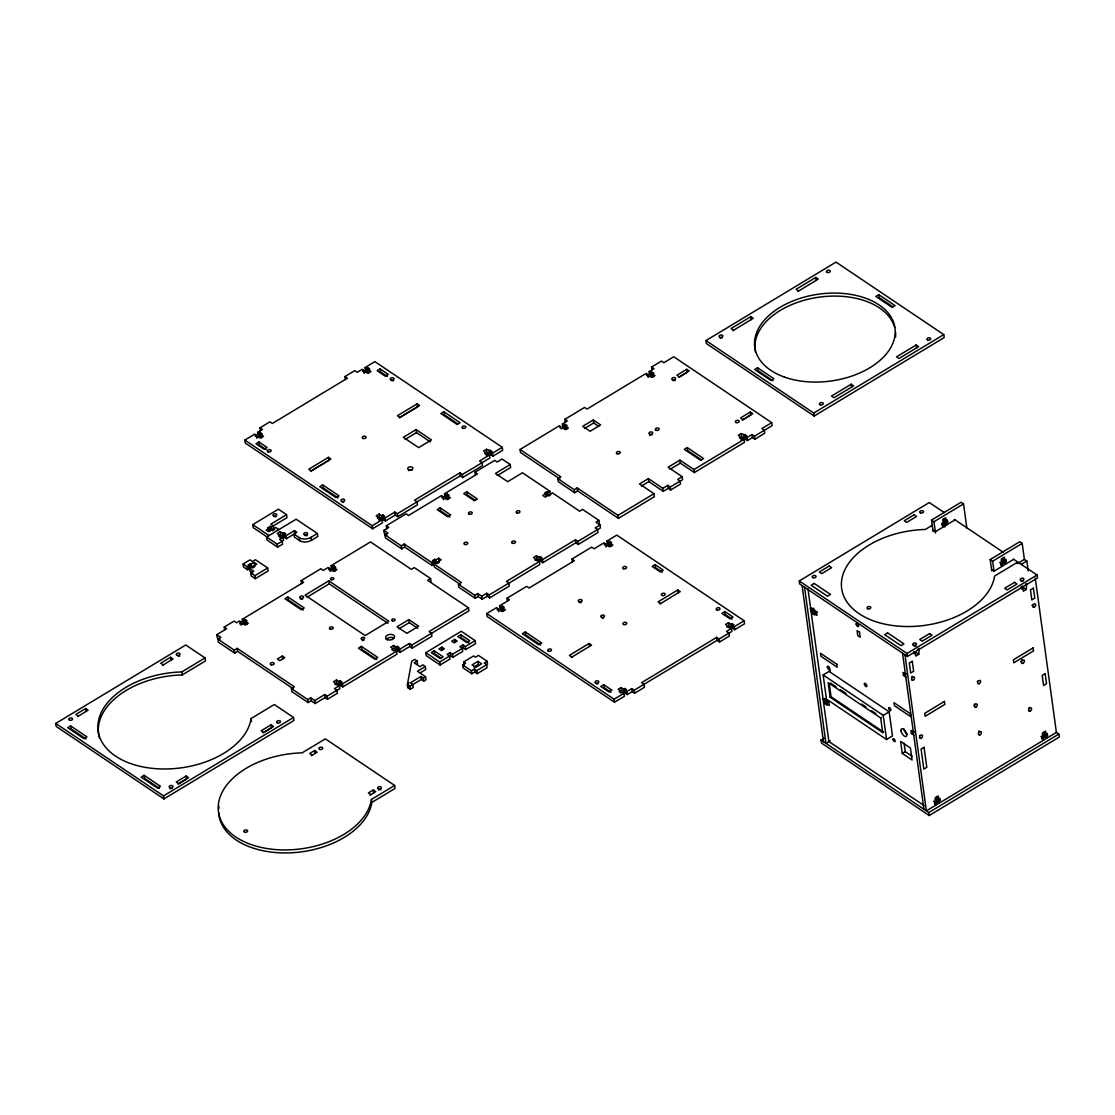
<?xml version="1.0" encoding="UTF-8"?>
<svg xmlns="http://www.w3.org/2000/svg" width="1115" height="1115" viewBox="0 0 1115 1115"><rect width="100%" height="100%" fill="white"/><g stroke="black" fill="none" stroke-linecap="round" stroke-linejoin="round"><path stroke-width="1.5" d="M420.299 672.791L425.721 669.516L425.317 666.519L417.428 671.272L425.596 676.763L426 679.76L423.742 681.14L423.324 678.129L420.885 676.484L410.334 682.84L412.787 684.485L413.205 687.495L410.25 689.279L407.797 687.634L407.379 684.624L411.742 661.167L414.696 659.383L417.149 661.028L417.554 664.024M407.797 687.634L408.731 682.603M260.45 430.794L260.046 427.798L269.886 421.846L272.339 423.491L347.406 378.208L344.953 376.563L354.807 370.612L357.26 372.271L362.18 369.288L363.811 370.389L364.229 373.386M379.058 520.496L378.64 517.499L377.372 518.266L382.069 519.799L382.487 522.81L372.633 528.747L245.272 443.073L244.854 440.077L254.708 434.139L256.339 435.226L256.757 438.237M257.565 432.411L259.196 433.512L260.478 432.732L260.896 435.742L259.614 436.509L257.983 435.407L257.565 432.411L262.485 429.442L260.046 427.798M365.037 367.574L366.668 368.661L367.95 367.894L368.368 370.891L367.086 371.671L365.441 370.57L365.037 367.574L374.891 361.622L502.252 447.296L502.67 450.293L492.816 456.23L491.185 455.143L490.767 452.132L492.05 451.366L486.53 449.275L483.575 451.059L486.015 452.718L486.433 455.714M256.339 435.226L255.056 436.007L260.589 438.084L263.544 436.3L261.091 434.655L262.276 433.944L260.478 432.732M363.811 370.389L362.528 371.17L368.061 373.246L371.016 371.462L368.563 369.818L369.748 369.107L367.95 367.894M258.931 442L255.976 443.784L264.144 449.275L267.098 447.491L258.931 442L259.349 445.01L266.151 449.582M380.104 368.898L377.135 370.682L385.302 376.173L388.257 374.389L380.104 368.898L380.508 371.894L387.309 376.48M328.465 457.345L308.757 469.234L311.21 470.878L330.918 458.99L328.465 457.345L328.869 460.356L310.583 471.38M417.121 403.853L397.414 415.742L399.867 417.386L419.575 405.512L417.121 403.853L417.526 406.864L399.24 417.902M266.806 536.789L253.203 527.646L252.784 524.635L278.402 509.179L286.569 514.67L286.973 517.681L272.645 526.322M322.695 484.886L319.74 486.67L336.075 497.652L339.03 495.868L322.695 484.886L323.113 487.896L338.082 497.959M443.784 411.728L440.829 413.512L457.15 424.494L460.105 422.71L443.784 411.728L444.188 414.738L457.805 423.881M416.118 429.568L403.309 437.303L418.655 447.617L431.463 439.895L416.118 429.568L416.522 432.578L430.474 441.958M405.135 439.435L416.522 432.578M286.569 514.67L270.806 524.189L273.259 525.834L273.663 528.831L274.792 529.388L272.631 530.684L270.638 529.304L270.22 526.308L268.06 527.618L268.464 530.615M269.523 531.325L269.119 528.329L266.164 530.113L268.617 531.757L275.712 527.479L278.973 529.681M270.22 526.308L271.279 527.019L273.259 525.834M266.596 537.026L277.217 544.176L283.545 540.468L283.14 537.472L279.684 539.548L282.137 541.193L282.541 544.204L277.621 547.172L267.015 540.036L266.596 537.026L296.144 519.2L317.371 533.472L317.789 536.482L311.392 540.343A8.363 5.185 -7.8 0 1 299.67 540.636L294.374 537.068L293.956 534.071L299.266 537.639A8.363 5.185 -7.8 0 0 310.974 537.346L317.371 533.472M282.666 533.374L283.935 532.608L284.353 535.604L283.071 536.385L282.666 533.374L280.213 531.73L277.259 533.514L279.712 535.158L280.116 538.169M279.712 535.158L278.429 535.939L283.14 537.472M284.45 534.587L286.095 535.688L294.458 530.642L296.911 532.287L286.499 538.684L284.869 537.597L284.45 534.587L285.733 533.82L283.935 532.608M284.869 537.597L286.151 536.817M249.593 568.58L249.189 565.57L248.129 564.859L254.304 562.49L256.757 564.134L247.628 569.765L243.544 567.019L243.126 564.023L250.025 559.855L252.478 561.5L255.433 559.73L267.684 567.967L268.088 570.964L255.279 578.685L251.196 575.939L250.791 572.943L253.746 571.159L248.534 567.87M243.126 564.023L247.209 566.768L249.189 565.57M250.791 572.943L254.875 575.688L267.684 567.967M381.595 515.715L382.877 514.935L383.295 517.945L382.013 518.712L381.595 515.715L379.156 514.071L376.201 515.841L378.64 517.499M486.015 452.718L484.732 453.484L489.443 455.018L489.861 458.014L462.349 474.502L459.896 472.844L414.585 500.189L417.038 501.834L417.442 504.83L397.748 516.719L395.295 515.074L394.877 512.078L385.023 518.015L383.393 516.914L384.675 516.147L382.877 514.935M486.53 449.275L486.934 452.286L489.387 453.93L490.67 453.164L490.252 450.153M244.854 440.077L372.229 525.75L382.069 519.799M489.443 455.018L479.603 460.969L482.042 462.614L482.461 465.61L462.753 477.499L460.314 475.854L459.896 472.844M490.767 452.132L492.398 453.234L502.252 447.296M383.393 516.914L383.811 519.925L385.093 519.144M491.185 455.143L492.468 454.363M383.811 519.925L385.442 521.026L395.295 515.074M394.877 512.078L397.33 513.722L460.314 475.854M205.021 657.92L181.801 671.941A77.2 47.847 -7.8 0 0 98.218 722.367A77.2 47.847 -7.8 0 0 167.501 768.96A77.2 47.847 -7.8 0 0 251.084 718.534L274.304 704.527L293.552 717.475L293.956 720.471L163.933 798.925L56.154 726.436L55.75 723.44L185.773 644.986L205.021 657.92L205.439 660.93L182.219 674.937A77.2 47.847 -7.8 0 0 99.388 737.865M386.752 528.733L386.334 525.736L406.041 513.848L408.494 515.492L441.484 495.59L443.115 496.677L443.533 499.687M475.408 475.241L474.99 472.244L494.698 460.356L497.151 462L502.071 459.032L510.238 464.523L510.642 467.519L497.346 475.548M77.646 716.597L88.127 710.144L85.688 708.499L75.834 714.436L78.287 716.095M162.567 665.362L173.048 658.909L170.595 657.265L160.741 663.216L163.194 664.861M565.305 422.306L564.887 419.31L584.595 407.421L587.048 409.066L646.143 373.4L647.787 374.501L648.191 377.497M651.996 369.999L651.578 367.002L661.432 361.065L663.885 362.71L673.725 356.758L771.705 422.655L772.11 425.665L754.451 436.188L751.998 434.543L747.078 437.512L745.447 436.425L746.729 435.644L741.196 433.568L738.241 435.352L740.695 436.996L741.099 439.993M386.989 535.186L384.271 533.36L383.867 530.35L388.787 527.381L386.334 525.736M444.439 493.806L446.07 494.907L447.352 494.126L447.77 497.123L446.488 497.903L444.857 496.802L444.439 493.806L477.443 473.889L474.99 472.244M224.631 630.045L224.226 627.048L234.08 621.097L236.519 622.755L239.474 620.971L241.119 622.072L241.523 625.069L239.892 623.968M301.566 583.633L301.162 580.636L320.855 568.748L323.308 570.392L328.242 567.423L329.873 568.511L330.277 571.521M559.883 478.99L520.468 452.481L520.064 449.484L559.465 425.707L561.096 426.808L559.814 427.575L561.612 428.787L562.894 428.007L565.347 429.665L568.302 427.881L565.849 426.223L567.131 425.456L562.42 423.923L567.34 420.954L564.887 419.31M649.097 371.616L653.808 373.149L652.54 373.929L652.944 376.926L654.226 376.159L649.515 374.626L649.097 371.616L654.031 368.647L651.578 367.002M443.115 496.677L441.847 497.457L447.366 499.534L450.321 497.75L447.868 496.105L449.15 495.339L447.352 494.126M647.787 374.501L646.505 375.281L652.024 377.358L654.979 375.574L652.54 373.929M219.962 639.466L217.23 637.641L216.826 634.644L226.679 628.693L224.226 627.048M242.331 619.243L243.976 620.344L245.258 619.564L245.662 622.574L244.38 623.341L242.749 622.24L242.331 619.243L303.615 582.281L301.162 580.636M331.099 565.695L332.73 566.796L334.012 566.016L334.416 569.026L333.134 569.793L331.503 568.692L331.099 565.695L370.501 541.918L411.324 569.375L414.278 567.591L430.599 578.574L431.017 581.584M705.976 340.563L835.999 262.109L943.778 334.598L944.182 337.594L814.159 416.048L706.38 343.559L705.976 340.563L813.741 413.052L814.159 416.048M435.756 559.981L438.711 558.197L439.129 561.207L436.174 562.977L435.756 559.981L434.697 559.27L432.536 560.58L433.596 561.291L434 564.288L432.035 565.486L404.689 547.089L401.735 548.873L385.4 537.89L384.996 534.879L387.95 533.095L383.867 530.35M241.119 622.072L239.837 622.839L245.258 624.985L248.213 623.201L245.76 621.557L247.042 620.776L245.258 619.564M329.873 568.511L328.591 569.291L334.012 571.438L336.967 569.654L334.528 567.995L335.796 567.228L334.012 566.016M70.635 725.907L67.681 727.691L84.015 738.674L86.97 736.89L70.635 725.907L71.053 728.903L86.022 738.98M562.42 423.923L562.824 426.92L564.455 428.021L565.737 427.254L565.333 424.244M732.89 330.695L753.224 318.305L750.771 316.646L731.078 328.535L733.531 330.179M797.908 291.461L818.243 279.071L815.79 277.426L796.096 289.315L798.535 290.959M293.37 688.847L237.648 651.369L234.694 653.153L218.359 642.17L217.955 639.16L220.909 637.39L216.826 634.644M287.893 596.971L284.938 598.755L301.259 609.738L304.214 607.954L287.893 596.971L288.297 599.968L303.266 610.044M567.535 428.453L566.253 429.233L565.849 426.223M510.238 464.523L495.464 473.443L507.701 481.68L522.475 472.76L549.834 491.157L550.239 494.154L548.273 495.353L547.869 492.342L546.796 491.631L544.636 492.942L545.695 493.652L546.113 496.663M247.46 623.787L246.178 624.553L245.76 621.557M440.132 507.869L437.178 509.653L447.784 516.789L450.739 515.005L440.132 507.869L440.536 510.865L449.819 517.109M466.725 491.813L463.77 493.597L474.377 500.746L477.332 498.963L466.725 491.813L467.129 494.823L475.101 500.175M593.278 419.965L582.741 426.32L590.086 431.268L600.623 424.899L593.278 419.965L593.696 422.961L598.588 426.264M328.8 580.831L305.064 595.159L365.149 635.578L388.884 621.25L328.8 580.831L329.204 583.828L387.867 623.285M584.469 428.522L593.696 422.961M306.96 597.264L329.204 583.828M686.756 369.288L676.903 375.239L679.356 376.884L689.209 370.947L686.756 369.288L687.175 372.298L678.728 377.386M384.996 534.879L401.316 545.862L404.271 544.078L431.63 562.476L432.035 565.486M217.955 639.16L234.275 650.157L237.23 648.373L294.388 686.812L291.433 688.596L291.837 691.593L308.172 702.575L311.127 700.791L315.211 703.537L325.064 697.6L327.503 699.244L337.357 693.293L336.953 690.297L334.5 688.652L339.42 685.683L339.838 688.68L336.145 690.91M662.854 488.328L667.774 485.36L670.226 487.004L682.575 479.687L682.157 476.69L677.627 479.422L680.08 481.067L680.485 484.063L670.645 490.015L668.192 488.37L663.272 491.339L662.854 488.328L648.4 478.614L639.536 483.966L653.989 493.68L654.394 496.691L618.449 518.377L577.626 490.921L574.671 492.705L558.336 481.722L557.932 478.725L560.887 476.941L520.064 449.484M431.63 562.476L433.596 561.291M545.695 493.652L542.74 495.436L545.193 497.081L548.148 495.297M547.869 492.342L549.834 491.157M438.711 558.197L441.164 559.841L438.209 561.625L439.268 562.35L437.108 563.646L435.115 562.267L432.941 563.577L434 564.288M757.601 367.741L754.646 369.525L770.981 380.508L773.935 378.724L757.601 367.741L758.019 370.751L772.988 380.814M878.759 294.639L875.805 296.423L892.139 307.406L895.094 305.622L878.759 294.639L879.178 297.649L892.78 306.792M460.397 584.553L434.488 567.131L434.07 564.12L436.049 562.936M282.318 656.066L277.398 659.035L279.837 660.679L284.771 657.711L282.318 656.066L282.736 659.063M557.932 478.725L574.253 489.708L577.208 487.924L618.031 515.381L618.449 518.377M430.599 578.574L427.644 580.357L468.467 607.814L468.885 610.825L430.934 633.71M508.315 583.535L539.869 564.483L539.465 561.486L506.461 581.389L508.914 583.047L509.318 586.044L489.624 597.933L487.171 596.288L482.251 599.257L478.168 596.511L475.213 598.295L458.878 587.312L458.474 584.302L461.429 582.518L434.07 564.12M687.258 447.561L684.303 449.345L700.638 460.328L703.593 458.544L687.258 447.561L687.676 450.558L701.279 459.714M144.128 775.329L141.173 777.113L157.494 788.096L160.449 786.312L144.128 775.329L144.532 778.326L159.501 788.403M361.371 646.393L358.417 648.177L374.752 659.16L377.706 657.376L361.371 646.393L361.79 649.39L376.759 659.467M750.325 412.048L740.471 417.986L742.924 419.644L752.764 413.693L750.325 412.048L750.73 415.045L742.283 420.146M408.871 619.606L397.052 626.741L406.85 633.334L418.669 626.198L408.871 619.606L409.289 622.602L417.679 628.261M398.947 628.846L409.289 622.602M740.695 436.996L739.412 437.763L744.123 439.296L744.541 442.307L694.394 472.551L693.99 469.554L679.941 460.105L668.122 467.241L682.157 476.69M641.432 486.07L648.818 481.61L663.272 491.339M670.004 469.345L680.345 463.115L694.394 472.551M538.991 557.389L540.273 556.622L540.677 559.619L539.395 560.399L538.991 557.389L536.538 555.744L533.583 557.528L536.036 559.173L534.754 559.953L539.465 561.486M458.474 584.302L474.795 595.285L477.75 593.501L481.833 596.246L482.251 599.257M599.326 523.409L598.922 520.398L595.968 522.182L600.051 524.928L600.455 527.939L596.762 530.155M338.946 681.586L340.228 680.819L340.646 683.816L339.364 684.596L338.946 681.586L336.507 679.941L333.552 681.725L335.991 683.37L334.709 684.15L339.42 685.683M396.09 647.118L397.372 646.338L397.776 649.348L396.494 650.115L396.09 647.118L393.637 645.474L390.682 647.257L393.135 648.902L391.853 649.669L393.651 650.881L394.933 650.101L396.564 651.202L396.968 654.212L342.793 686.896L341.162 685.795L340.744 682.798L342.026 682.018L340.228 680.819M600.051 524.928L595.117 527.897L597.57 529.555L597.975 532.552L578.281 544.441L575.828 542.796L542.824 562.699L541.193 561.598L540.789 558.601L542.071 557.835L540.273 556.622M291.433 688.596L307.768 699.579L310.723 697.795L314.792 700.541L315.211 703.537M481.833 596.246L486.767 593.278L489.206 594.922L489.624 597.933M540.789 558.601L542.42 559.702L575.424 539.785L577.863 541.444L578.281 544.441M741.196 433.568L741.614 436.564L744.067 438.209L745.336 437.442L744.932 434.446M618.031 515.381L653.989 493.68M693.99 469.554L744.123 439.296M771.705 422.655L761.852 428.606L764.305 430.251L764.709 433.247L754.869 439.199L752.416 437.554L751.998 434.543M186.107 776.04L176.254 781.991L178.707 783.636L188.56 777.685L186.107 776.04L186.512 779.051L178.079 784.138M271.015 724.806L261.175 730.757L263.614 732.402L273.468 726.464L271.015 724.806L271.433 727.816L262.987 732.903M468.467 607.814L429.066 631.592L431.519 633.236L431.923 636.247L412.229 648.122L409.776 646.477L399.923 652.428L398.292 651.327L397.888 648.331L399.156 647.55L397.372 646.338M745.447 436.425L745.851 439.421L747.134 438.655M489.206 594.922L508.914 583.047M577.863 541.444L597.57 529.555M314.792 700.541L324.646 694.589L327.099 696.234L327.503 699.244M340.744 682.798L342.375 683.899L396.564 651.202M397.888 648.331L399.518 649.418L409.372 643.48L411.811 645.125L412.229 648.122M745.851 439.421L747.496 440.523L752.416 437.554M341.162 685.795L342.444 685.028M398.292 651.327L399.574 650.547M327.099 696.234L336.953 690.297M411.811 645.125L431.519 633.236M55.75 723.44L163.529 795.915L293.552 717.475M851.205 384.201L831.497 396.09L833.95 397.734L853.644 385.846L851.205 384.201L851.609 387.198M916.209 344.967L896.516 356.856L898.969 358.5L918.662 346.612L916.209 344.967L916.628 347.978M507.367 601.25L506.963 598.239L526.656 586.365L529.109 588.009L574.42 560.664L571.981 559.019L591.675 547.13L594.128 548.775L603.982 542.838L605.612 543.939L606.016 546.935M813.741 413.052L943.778 334.598M623.494 689.195L624.679 688.485L625.083 691.481L623.912 692.192L623.494 689.195L621.041 687.551L618.086 689.335L620.539 690.979L619.257 691.746L621.055 692.959L622.337 692.192L623.968 693.279L624.386 696.29L614.532 702.227L487.157 616.567L486.753 613.557L496.607 607.619L498.238 608.72L498.642 611.717M499.562 605.835L501.193 606.936L502.475 606.156L502.879 609.166L501.597 609.933L499.966 608.832L499.562 605.835L509.416 599.898L506.963 598.239M606.936 541.054L608.567 542.155L609.849 541.374L610.253 544.385L608.971 545.151L607.341 544.05L606.936 541.054L616.776 535.116L744.151 620.776L744.555 623.773L734.715 629.724L733.071 628.623L732.666 625.626L733.949 624.846L732.151 623.647L730.966 624.358L728.513 622.7L725.558 624.484L728.011 626.142L726.729 626.909L731.44 628.442L731.858 631.438L719.119 639.007L716.666 637.362L641.599 682.645L644.052 684.289L644.456 687.3L634.616 693.237L632.163 691.593L631.745 688.596L626.825 691.565L625.194 690.464L626.477 689.697L624.679 688.485M498.238 608.72L496.956 609.487L502.475 611.577L505.443 609.793L502.99 608.149L504.273 607.368L502.475 606.156M605.612 543.939L604.33 544.705L609.849 546.796L612.804 545.012L610.365 543.353L611.647 542.587L609.849 541.374M425.805 652.679L461.262 631.285L475.143 640.623L475.561 643.62L465.708 649.557L463.255 647.913L462.85 644.916L459.896 646.7L462.349 648.345L462.753 651.341L452.899 657.293L450.46 655.634L450.042 652.637L447.087 654.421L449.54 656.066L449.944 659.077L440.091 665.014L426.223 655.676L425.805 652.679L439.686 662.017L440.091 665.014M417.149 661.028L414.195 662.812L419.909 666.659L422.864 664.875L425.317 666.519M434.167 650.756L431.212 652.54L440.188 658.589L443.143 656.805L434.167 650.756L434.571 653.766L440.996 658.073M460.76 634.714L457.805 636.498L466.795 642.533L469.75 640.749L460.76 634.714L461.178 637.71L468.871 642.895M441.875 647.146L438.92 648.93L441.373 650.575L444.328 648.791L441.875 647.146L442.293 650.143M454.683 639.425L451.728 641.209L454.181 642.853L457.136 641.069L454.683 639.425L455.101 642.421M612.051 545.583L610.769 546.364L610.365 543.353M439.686 662.017L449.54 656.066M450.042 652.637L452.495 654.282L462.349 648.345M462.85 644.916L465.303 646.561L475.143 640.623M407.379 684.624L409.832 686.269L412.787 684.485M423.324 678.129L425.596 676.763M412.062 685.056L421.289 679.481L423.742 681.14M311.364 755.747L317.106 752.165L314.653 750.507L309.719 753.489L312.172 755.134M464.175 664.861L463.756 661.864L473.61 655.927L475.492 657.181L478.446 655.397L487.171 661.279L487.589 664.275M487.171 661.279L484.217 663.063L486.67 664.707L487.088 667.704L477.234 673.655L474.781 672.011L471.826 673.794L463.087 667.913L462.683 664.916L465.638 663.132L463.756 661.864M525.318 631.968L522.364 633.738L538.698 644.721L541.653 642.951L525.318 631.968L525.736 634.965L540.705 645.028M477.973 661.362L472.049 664.93L475.729 667.397L481.638 663.843L477.973 661.362L478.377 664.373L473.945 667.035M462.683 664.916L471.422 670.784L474.377 669L476.816 670.645L477.234 673.655M476.816 670.645L486.67 664.707M655.062 564.622L652.108 566.406L660.261 571.897L663.216 570.113L655.062 564.622L655.467 567.633L662.268 572.204M571.256 657.502L591.591 645.111L589.138 643.466L569.431 655.355L571.884 657M659.913 604.009L680.248 591.619L677.795 589.974L658.087 601.863L660.54 603.508M370.027 795.204L375.769 791.622L373.316 789.977L368.396 792.946L370.835 794.591M394.626 785.448L325.343 738.855L302.123 752.862A77.2 47.847 -7.8 0 0 218.54 803.288A77.2 47.847 -7.8 0 0 287.809 849.895A77.2 47.847 -7.8 0 0 371.407 799.455L394.626 785.448L395.031 788.444L371.811 802.466A77.2 47.847 -7.8 0 1 293.245 852.668A77.2 47.847 -7.8 0 1 218.665 812.612M603.703 684.68L600.748 686.464L608.915 691.955L611.87 690.171L603.703 684.68L604.107 687.676L610.909 692.262M724.862 611.577L721.907 613.361L730.074 618.853L733.029 617.069L724.862 611.577L725.28 614.574L732.081 619.159M1013.465 559.145L1037.048 575.005L1037.466 578.002L907.429 656.456L799.664 583.967L799.246 580.971L929.283 502.517L944.405 512.691M728.513 622.7L728.931 625.71L731.384 627.355L732.555 626.644L732.151 623.647M486.753 613.557L614.114 699.23L623.968 693.279M731.44 628.442L726.52 631.411L728.959 633.069L729.377 636.066L719.523 642.003L717.07 640.358L716.666 637.362M732.666 625.626L734.297 626.714L744.151 620.776M625.194 690.464L625.599 693.46L626.881 692.694M625.599 693.46L627.243 694.561L632.163 691.593M631.745 688.596L634.198 690.241L717.07 640.358M933.088 531.479L931.527 520.092L961.088 502.266L963.541 503.91L966.872 528.301M931.527 520.092L933.98 521.736L963.541 503.91M932.558 525.095L925.297 529.472A77.2 47.847 -7.8 0 0 841.713 579.912A77.2 47.847 -7.8 0 0 910.997 626.505A77.2 47.847 -7.8 0 0 994.58 576.079L1017.8 562.058M943.959 521.263L945.241 520.482L947.694 522.141L946.412 522.907L943.959 521.263L944.238 523.256L946.677 524.914L955.053 519.855M943.652 519.06L946.105 520.705L947.388 519.938L947.694 522.141M826.368 699.76L823.414 701.544L827.023 705.154L826.842 703.844L829.281 705.488L828.877 702.492L824.473 698.436L824.64 699.732L823.009 698.645L811.065 611.396L814.02 609.612M811.065 611.396L812.696 612.497L815.65 610.713M812.696 612.497L812.877 613.794L815.832 612.01M812.877 613.794L814.675 615.006L814.494 613.71L817.448 611.926M991.751 570.936L990.204 559.549L1019.751 541.723L1022.204 543.367L1024.42 559.619M990.204 559.549L992.643 561.193L1022.204 543.367M1002.622 560.72L1003.904 559.953L1006.357 561.598L1005.075 562.364L1002.622 560.72L1002.901 562.727L1005.34 564.371L1013.716 559.312M1002.315 558.517L1004.768 560.162L1006.051 559.396L1006.357 561.598M991.57 569.556L994.023 571.201L1002.385 566.155L1002.12 564.148L1000.838 564.929L1001.409 558.95L1004.364 557.165L1004.768 560.162M829.058 671.397L889.157 711.816L892.46 735.928L886.55 739.496L826.452 699.077L823.149 674.965L830.536 670.505M1017.284 563.674L1024.392 559.382L1026.845 561.026L1028.211 571.033M1021.145 564.455L1026.845 561.026M830.159 697.279L831.051 696.736L883.582 732.067L882.69 732.611L830.159 697.279L828.152 682.631L880.683 717.962L882.69 732.611M825.044 702.645L827.999 700.861L828.18 702.157L825.225 703.941M799.246 580.971L907.025 653.46L1037.048 575.005M917.966 649.153L919.248 648.373L918.774 654.296L915.819 656.08L915.401 653.069L914.133 653.85L913.826 651.648M1022.58 586.03L1021.298 586.797L1021.591 588.999L1022.873 588.232L1023.291 591.229L1026.246 589.445L1026.72 583.535L1025.438 584.302M905.478 674.087L903.038 672.443L903.443 675.439L906.397 673.655M1055.961 732.151L1058.846 734.088L1059.25 737.085L929.227 815.539L821.448 743.05L821.044 740.053L823.999 738.269M830.159 740.792L825.936 743.343L804.556 587.271M823.149 674.965L883.247 715.384L889.157 711.816M880.683 717.962L881.575 717.419M913.436 732.109L910.983 730.464L911.387 733.475L914.356 731.691M902.272 753.433L912.07 760.012L910.425 748.012L900.627 741.419L902.272 753.433L905.227 751.649L912.223 756.346M936.447 799.511L937.729 798.744L940.168 800.389L938.886 801.155L936.447 799.511L936.712 801.518L939.165 803.162L1043.584 740.165L1043.305 738.158L1040.866 736.513M1043.821 734.729L1045.09 733.963L1047.543 735.607L1046.26 736.374L1043.821 734.729L1044.086 736.736L1046.539 738.381L1056.393 732.43L1035.25 578.072M936.14 797.309L938.593 798.953L939.875 798.187L940.168 800.389M1043.515 732.527L1045.968 734.172L1047.25 733.405L1047.543 735.607M904.976 654.812L926.356 810.884L936.21 804.946L935.931 802.939L934.649 803.72L935.22 797.741L938.175 795.957L938.593 798.953M1043.305 738.158L1042.023 738.938L1042.595 732.959L1045.549 731.175L1045.968 734.172M821.044 740.053L928.809 812.528L1058.846 734.088M954.301 519.353L1003.375 552.357M999.667 562.504L1002.12 564.148M1023.793 587.8L1026.246 589.445M932.907 530.099L935.36 531.744L943.722 526.698L943.457 524.691L942.175 525.458L941.868 523.269L943.151 522.489L942.746 519.492L945.701 517.708L946.105 520.705M916.321 652.637L918.774 654.296M814.494 613.71L816.947 615.355L816.528 612.344L812.124 608.288L812.291 609.598L810.661 608.497L807.971 588.818M903.443 675.439L905.896 677.084M598.922 520.398L582.587 509.416L579.633 511.2L552.287 492.802L549.207 496.022L547.214 494.628L546.796 491.631M911.387 733.475L913.84 735.12M830.466 683.049L836.139 686.868M840.403 689.725L846.076 693.544M861.7 704.053L865.951 706.924M871.637 710.743L875.888 713.6M933.492 801.295L935.931 802.939M924.056 805.56L828.891 741.559L823.414 701.544M539.395 560.399L536.956 558.754L536.538 555.744M382.013 518.712L379.56 517.067L379.156 514.071M623.912 692.192L621.459 690.547L621.041 687.551M283.071 536.385L280.618 534.74L280.213 531.73M268.06 527.618L269.119 528.329M252.784 524.635L269.119 535.618M396.494 650.115L394.041 648.47L393.637 645.474M253.802 565.918L254.861 566.629L252.701 567.939L250.708 566.559L250.29 563.549M252.798 573.249L250.081 571.41L249.662 568.413M339.364 684.596L336.911 682.938L336.507 679.941M1046.26 736.374L1046.539 738.381M1044.797 731.761L1045.09 733.963M1005.075 562.364L1005.34 564.371M1003.598 557.751L1003.904 559.953M992.643 561.193L993.981 570.95M946.412 522.907L946.677 524.914M933.98 521.736L935.541 533.123M938.886 801.155L939.165 803.162M907.025 653.46L907.429 656.456M928.809 812.528L929.227 815.539M902.537 653.167L923.917 809.239M904.042 743.064L905.227 751.649M883.247 715.384L886.55 739.496M815.79 277.426L816.208 280.423M829.267 683.718L831.051 696.736M802.103 585.626L823.483 741.698M750.771 316.646L751.189 319.657M754.451 436.188L754.869 439.199M747.078 437.512L747.496 440.523M743.649 435.212L744.067 438.209M734.297 626.714L734.715 629.724M730.966 624.358L731.384 627.355M719.119 639.007L719.523 642.003M679.941 460.105L680.345 463.115M670.226 487.004L670.645 490.015M667.774 485.36L668.192 488.37M652.024 371.95L652.428 374.947M650.742 372.717L651.146 375.727M677.795 589.974L678.199 592.971M648.4 478.614L648.818 481.61M634.198 690.241L634.616 693.237M608.567 542.155L608.971 545.151M626.825 691.565L627.243 694.561M614.114 699.23L614.532 702.227M577.208 487.924L577.626 490.921M574.253 489.708L574.671 492.705M564.051 425.024L564.455 428.021M575.424 539.785L575.828 542.796M589.138 643.466L589.542 646.463M571.981 559.019L572.385 562.016M542.42 559.702L542.824 562.699M492.398 453.234L492.816 456.23M488.969 450.934L489.387 453.93M502.99 608.149L503.395 611.145M501.193 606.936L501.597 609.933M486.767 593.278L487.171 596.288M462.349 474.502L462.753 477.499M477.75 593.501L478.168 596.511M474.795 595.285L475.213 598.295M474.377 669L474.781 672.011M447.868 496.105L448.286 499.116M471.422 670.784L471.826 673.794M446.07 494.907L446.488 497.903M465.303 646.561L465.708 649.557M452.495 654.282L452.899 657.293M434.697 559.27L435.115 562.267M404.271 544.078L404.689 547.089M420.885 676.484L421.289 679.481M397.33 513.722L397.748 516.719M401.316 545.862L401.735 548.873M409.372 643.48L409.776 646.477M368.563 369.818L368.981 372.814M366.668 368.661L367.086 371.671M409.832 686.269L410.25 689.279M385.023 518.015L385.442 521.026M399.518 649.418L399.923 652.428M372.229 525.75L372.633 528.747M344.953 376.563L345.371 379.56M373.316 789.977L373.72 792.974M371.407 799.455L371.811 802.466M334.528 567.995L334.932 571.005M332.73 566.796L333.134 569.793M342.375 683.899L342.793 686.896M310.974 537.346L311.392 540.343M324.646 694.589L325.064 697.6M299.266 537.639L299.67 540.636M294.458 530.642L294.876 533.639M310.723 697.795L311.127 700.791M286.095 535.688L286.499 538.684M307.768 699.579L308.172 702.575M314.653 750.507L315.057 753.517M277.217 544.176L277.621 547.172M261.091 434.655L261.509 437.665M259.196 433.512L259.614 436.509M271.279 527.019L271.698 530.029M254.304 562.49L254.722 565.486M254.875 575.688L255.279 578.685M251.349 564.274L251.767 567.27M247.209 566.768L247.628 569.765M243.976 620.344L244.38 623.341M251.084 718.534L251.488 721.53M237.23 648.373L237.648 651.369M234.275 650.157L234.694 653.153M181.801 671.941L182.219 674.937M170.595 657.265L171.013 660.261M163.529 795.915L163.933 798.925M85.688 708.499L86.092 711.495M895.54 332.214A70.775 43.861 -7.8 0 1 895.54 337.176M755.524 352.201A70.775 43.861 -7.8 0 1 814.772 297.844A70.775 43.861 -7.8 0 1 894.648 327.378M720.165 338.375A1.923 1.199 -7.8 0 1 722.046 338.012M1041.926 738.492A1.923 1.199 -7.8 0 1 1044.184 737.238A1.923 1.199 -7.8 0 1 1045.689 738.604A1.923 1.199 -7.8 0 1 1043.166 739.635M934.551 803.274A1.923 1.199 -7.8 0 1 937.13 802.047A1.923 1.199 -7.8 0 1 938.036 803.79A1.923 1.199 -7.8 0 1 934.983 804.124M274.945 516.816A1.923 1.199 -7.8 0 1 275.935 516.789M305.273 535.744A1.923 1.199 -7.8 0 1 307.183 535.702M218.638 809.448A77.2 47.847 -7.8 0 1 218.944 806.298M378.654 790.005A1.923 1.199 -7.8 0 1 380.982 789.755M178.219 656.136A1.923 1.199 -7.8 0 1 179.64 656.219M170.261 788.849A1.923 1.199 -7.8 0 1 172.156 788.486M649.655 435.533A1.923 1.199 -7.8 0 1 651.885 434.92M673.307 380.717A1.923 1.199 -7.8 0 1 675.216 380.661M602.267 618.226A1.882 1.171 -7.8 0 1 603.703 618.072M579.786 602.699A1.937 1.199 -7.8 0 1 581.263 602.546M596.525 683.983A1.923 1.199 -7.8 0 1 597.988 683.816M342.389 502.252A1.923 1.199 -7.8 0 1 343.852 502.098M391.7 380.828A1.923 1.199 -7.8 0 1 393.609 380.772M408.62 470.642A2.578 1.589 -7.8 0 1 412.188 469.973M386.292 639.578A4.502 2.788 -7.8 0 1 393.943 638.115M300.841 599.382A1.923 1.199 -7.8 0 1 302.736 599.02M362.208 640.651A1.742 1.073 -7.8 0 1 363.908 640.331M944.071 526.824A1.923 1.199 -7.8 0 1 945.06 526.796M1000.754 564.789A1.923 1.199 -7.8 0 1 1002.65 563.228A1.923 1.199 -7.8 0 1 1004.531 564.497A1.923 1.199 -7.8 0 1 1001.981 565.626M942.175 524.705A1.923 1.199 -7.8 0 1 944.795 523.827A1.923 1.199 -7.8 0 1 945.632 525.444A1.923 1.199 -7.8 0 1 942.872 526.057M914.188 646.184A1.923 1.199 -7.8 0 1 916.098 646.143M1021.229 581.542A1.923 1.199 -7.8 0 1 1023.124 581.194M1021.967 659.62A1.937 1.254 -56.1 0 1 1021.87 660.08M1021.674 660.54A1.937 1.254 -56.1 0 1 1020.685 661.613M974.761 703.913A1.937 1.254 -56.1 0 1 973.952 705.168M978.97 730.743A1.937 1.254 -56.1 0 1 978.413 732.499M1029.145 707.398A1.937 1.254 -56.1 0 1 1028.588 708.722M919.736 735.468A1.923 1.24 -56.1 0 1 919.457 735.886M912.07 676.108A1.923 1.24 -56.1 0 1 911.513 677.864M1032.671 604.748A1.923 1.24 -56.1 0 1 1031.96 605.403M977.855 680.903A1.923 1.24 -56.1 0 1 977.242 681.683M813.811 608.107A1.923 1.24 -56.1 0 1 811.776 610.755A1.923 1.24 -56.1 0 1 811.413 608.149M826.159 698.673A1.923 1.24 -56.1 0 1 824.124 700.889A1.923 1.24 -56.1 0 1 823.497 698.715M810.8 608.205A1.923 1.24 -56.1 0 1 810.089 608.86M822.814 698.715A1.923 1.24 -56.1 0 1 822.438 699.007M907.303 734.381A4.502 2.021 58.9 0 1 903.972 728.959M829.184 566.044L819.33 571.981L821.783 573.626L831.623 567.688L829.184 566.044M914.091 514.809L904.237 520.747L906.69 522.391L916.544 516.454L914.091 514.809M814.131 583.452L811.176 585.236L827.511 596.218L830.466 594.434L814.131 583.452M887.624 632.874L884.669 634.658L900.99 645.641L903.944 643.857L887.624 632.874M929.603 633.585L919.75 639.522L922.203 641.167L932.056 635.229L929.603 633.585M1014.511 582.351L1004.671 588.288L1007.11 589.947L1016.964 583.995L1014.511 582.351M912.265 661.251L909.31 663.035L910.676 673.042L913.631 671.258L912.265 661.251M1033.424 588.149L1030.469 589.933L1031.835 599.94L1034.79 598.156L1033.424 588.149M944.419 701.419L924.725 713.307L925.129 716.304L944.837 704.415L944.419 701.419M1033.075 647.927L1013.382 659.815L1013.786 662.812L1033.494 650.937L1033.075 647.927M1045.145 673.683L1042.19 675.467L1043.556 685.474L1046.511 683.69L1045.145 673.683M924.042 747.287L921.088 749.071L923.833 769.085L926.788 767.301L924.042 747.287M859.512 632.261L857.059 630.616L857.742 635.62L860.195 637.264L859.512 632.261M836.835 664.247L820.501 653.265L820.919 656.261L837.24 667.244L836.835 664.247M910.314 713.67L893.979 702.687L894.397 705.683L910.718 716.666L910.314 713.67M784.166 376.968A70.775 43.861 -7.8 0 0 894.941 335.824A70.775 43.861 -7.8 0 0 795.525 299.949A70.775 43.861 -7.8 0 0 784.166 376.968M719.858 337.274A1.923 1.199 -7.8 0 0 722.882 336.145A1.923 1.199 -7.8 0 0 720.179 335.169A1.923 1.199 -7.8 0 0 719.858 337.274M827.232 272.492A1.923 1.199 -7.8 0 0 830.257 271.363A1.923 1.199 -7.8 0 0 827.539 270.387A1.923 1.199 -7.8 0 0 827.232 272.492M927.666 340.033A1.923 1.199 -7.8 0 0 930.677 338.904A1.923 1.199 -7.8 0 0 927.973 337.929A1.923 1.199 -7.8 0 0 927.666 340.033M820.292 404.815A1.923 1.199 -7.8 0 0 823.302 403.7A1.923 1.199 -7.8 0 0 820.598 402.71A1.923 1.199 -7.8 0 0 820.292 404.815M273.746 516.05A1.923 1.199 -7.8 0 0 276.771 514.921A1.923 1.199 -7.8 0 0 274.053 513.945A1.923 1.199 -7.8 0 0 273.746 516.05M304.562 534.852A1.923 1.199 -7.8 0 0 307.573 533.723A1.923 1.199 -7.8 0 0 304.869 532.747A1.923 1.199 -7.8 0 0 304.562 534.852M378.361 788.89A1.923 1.199 -7.8 0 0 381.372 787.775A1.923 1.199 -7.8 0 0 378.668 786.8A1.923 1.199 -7.8 0 0 378.361 788.89M319.684 749.433A1.923 1.199 -7.8 0 0 322.709 748.318A1.923 1.199 -7.8 0 0 320.005 747.343A1.923 1.199 -7.8 0 0 319.684 749.433M244.603 832.166A1.923 1.199 -7.8 0 0 247.628 831.051A1.923 1.199 -7.8 0 0 244.91 830.062A1.923 1.199 -7.8 0 0 244.603 832.166M69.548 720.206A1.923 1.199 -7.8 0 0 72.559 719.077A1.923 1.199 -7.8 0 0 69.855 718.102A1.923 1.199 -7.8 0 0 69.548 720.206M177.02 655.355A1.923 1.199 -7.8 0 0 180.031 654.24A1.923 1.199 -7.8 0 0 177.327 653.265A1.923 1.199 -7.8 0 0 177.02 655.355M169.968 787.748A1.923 1.199 -7.8 0 0 172.992 786.633A1.923 1.199 -7.8 0 0 170.274 785.643A1.923 1.199 -7.8 0 0 169.968 787.748M277.44 722.91A1.923 1.199 -7.8 0 0 280.464 721.781A1.923 1.199 -7.8 0 0 277.747 720.806A1.923 1.199 -7.8 0 0 277.44 722.91M617.194 453.791A1.923 1.199 -7.8 0 0 620.205 452.662A1.923 1.199 -7.8 0 0 617.501 451.686A1.923 1.199 -7.8 0 0 617.194 453.791M649.697 434.167A1.923 1.199 -7.8 0 0 652.721 433.052A1.923 1.199 -7.8 0 0 650.003 432.076A1.923 1.199 -7.8 0 0 649.697 434.167M736.151 422.557A1.923 1.199 -7.8 0 0 739.175 421.442A1.923 1.199 -7.8 0 0 736.457 420.466A1.923 1.199 -7.8 0 0 736.151 422.557M672.582 379.811A1.923 1.199 -7.8 0 0 675.606 378.682A1.923 1.199 -7.8 0 0 672.903 377.706A1.923 1.199 -7.8 0 0 672.582 379.811M656.094 430.306A1.923 1.199 -7.8 0 0 659.118 429.191A1.923 1.199 -7.8 0 0 656.414 428.202A1.923 1.199 -7.8 0 0 656.094 430.306M662.199 595.521A1.937 1.199 -7.8 0 0 665.237 594.393A1.937 1.199 -7.8 0 0 662.505 593.403A1.937 1.199 -7.8 0 0 662.199 595.521M601.556 617.264A1.882 1.171 -7.8 0 0 604.497 616.177A1.882 1.171 -7.8 0 0 601.863 615.215A1.882 1.171 -7.8 0 0 601.556 617.264M579.061 601.821A1.937 1.199 -7.8 0 0 582.1 600.692A1.937 1.199 -7.8 0 0 579.382 599.703A1.937 1.199 -7.8 0 0 579.061 601.821M623.522 568.748A1.937 1.199 -7.8 0 0 626.56 567.619A1.937 1.199 -7.8 0 0 623.829 566.629A1.937 1.199 -7.8 0 0 623.522 568.748M548.455 651.23A1.923 1.199 -7.8 0 0 551.479 650.101A1.923 1.199 -7.8 0 0 548.761 649.125A1.923 1.199 -7.8 0 0 548.455 651.23M595.8 683.077A1.923 1.199 -7.8 0 0 598.825 681.948A1.923 1.199 -7.8 0 0 596.121 680.972A1.923 1.199 -7.8 0 0 595.8 683.077M716.973 609.975A1.923 1.199 -7.8 0 0 719.997 608.846A1.923 1.199 -7.8 0 0 717.279 607.87A1.923 1.199 -7.8 0 0 716.973 609.975M623.731 624.553A1.923 1.199 -7.8 0 0 626.755 623.438A1.923 1.199 -7.8 0 0 624.038 622.463A1.923 1.199 -7.8 0 0 623.731 624.553M268.102 451.882A1.923 1.199 -7.8 0 0 271.126 450.753A1.923 1.199 -7.8 0 0 268.408 449.777A1.923 1.199 -7.8 0 0 268.102 451.882M341.664 501.36A1.923 1.199 -7.8 0 0 344.688 500.231A1.923 1.199 -7.8 0 0 341.971 499.255A1.923 1.199 -7.8 0 0 341.664 501.36M390.975 379.922A1.923 1.199 -7.8 0 0 393.999 378.807A1.923 1.199 -7.8 0 0 391.295 377.832A1.923 1.199 -7.8 0 0 390.975 379.922M462.823 428.258A1.923 1.199 -7.8 0 0 465.847 427.129A1.923 1.199 -7.8 0 0 463.143 426.153A1.923 1.199 -7.8 0 0 462.823 428.258M363.058 438.446A1.923 1.199 -7.8 0 0 366.082 437.317A1.923 1.199 -7.8 0 0 363.365 436.341A1.923 1.199 -7.8 0 0 363.058 438.446M408.815 469.833A2.578 1.589 -7.8 0 0 412.843 468.328A2.578 1.589 -7.8 0 0 409.233 467.032A2.578 1.589 -7.8 0 0 408.815 469.833M387.49 639.703A4.502 2.788 -7.8 0 0 394.543 637.083A4.502 2.788 -7.8 0 0 388.215 634.797A4.502 2.788 -7.8 0 0 387.49 639.703M330.207 629.139A1.923 1.199 -7.8 0 0 333.232 628.01A1.923 1.199 -7.8 0 0 330.514 627.034A1.923 1.199 -7.8 0 0 330.207 629.139M271.098 664.805A1.923 1.199 -7.8 0 0 274.123 663.676A1.923 1.199 -7.8 0 0 271.419 662.7A1.923 1.199 -7.8 0 0 271.098 664.805M300.548 598.281A1.923 1.199 -7.8 0 0 303.573 597.152A1.923 1.199 -7.8 0 0 300.855 596.177A1.923 1.199 -7.8 0 0 300.548 598.281M361.887 639.355A1.742 1.073 -7.8 0 0 364.619 638.351A1.742 1.073 -7.8 0 0 362.166 637.473A1.742 1.073 -7.8 0 0 361.887 639.355M331.197 579.744A1.742 1.073 -7.8 0 0 333.915 578.741A1.742 1.073 -7.8 0 0 331.476 577.863A1.742 1.073 -7.8 0 0 331.197 579.744M392.438 620.93A1.742 1.073 -7.8 0 0 395.156 619.926A1.742 1.073 -7.8 0 0 392.717 619.048A1.742 1.073 -7.8 0 0 392.438 620.93M516.942 512.97A1.923 1.199 -7.8 0 0 519.966 511.841A1.923 1.199 -7.8 0 0 517.262 510.865A1.923 1.199 -7.8 0 0 516.942 512.97M469.206 514.168A1.923 1.199 -7.8 0 0 472.23 513.039A1.923 1.199 -7.8 0 0 469.513 512.064A1.923 1.199 -7.8 0 0 469.206 514.168M464.732 544.468A1.923 1.199 -7.8 0 0 467.756 543.339A1.923 1.199 -7.8 0 0 465.053 542.364A1.923 1.199 -7.8 0 0 464.732 544.468M512.482 543.27A1.923 1.199 -7.8 0 0 515.506 542.141A1.923 1.199 -7.8 0 0 512.788 541.165A1.923 1.199 -7.8 0 0 512.482 543.27M867.777 608.776A1.923 1.199 -7.8 0 0 870.801 607.661A1.923 1.199 -7.8 0 0 868.097 606.685A1.923 1.199 -7.8 0 0 867.777 608.776M813.044 577.737A1.923 1.199 -7.8 0 0 816.055 576.622A1.923 1.199 -7.8 0 0 813.351 575.647A1.923 1.199 -7.8 0 0 813.044 577.737M920.516 512.9A1.923 1.199 -7.8 0 0 923.527 511.771A1.923 1.199 -7.8 0 0 920.823 510.795A1.923 1.199 -7.8 0 0 920.516 512.9M913.464 645.292A1.923 1.199 -7.8 0 0 916.488 644.163A1.923 1.199 -7.8 0 0 913.77 643.188A1.923 1.199 -7.8 0 0 913.464 645.292M1020.936 580.441A1.923 1.199 -7.8 0 0 1023.96 579.326A1.923 1.199 -7.8 0 0 1021.242 578.351A1.923 1.199 -7.8 0 0 1020.936 580.441M1023.124 663.258A1.937 1.254 -56.1 0 0 1024.114 660.219A1.937 1.254 -56.1 0 0 1021.535 661.766A1.937 1.254 -56.1 0 0 1023.124 663.258M976.015 707.049A1.882 1.213 -56.1 0 0 976.963 704.109A1.882 1.213 -56.1 0 0 974.468 705.614A1.882 1.213 -56.1 0 0 976.015 707.049M980.141 734.799A1.937 1.254 -56.1 0 0 981.116 731.761A1.937 1.254 -56.1 0 0 978.538 733.308A1.937 1.254 -56.1 0 0 980.141 734.799M1030.316 711.022A1.937 1.254 -56.1 0 0 1031.291 707.983A1.937 1.254 -56.1 0 0 1028.713 709.53A1.937 1.254 -56.1 0 0 1030.316 711.022M921.199 738.186A1.923 1.24 -56.1 0 0 922.175 735.161A1.923 1.24 -56.1 0 0 919.61 736.694A1.923 1.24 -56.1 0 0 921.199 738.186M913.255 680.15A1.923 1.24 -56.1 0 0 914.216 677.126A1.923 1.24 -56.1 0 0 911.666 678.673A1.923 1.24 -56.1 0 0 913.255 680.15M1034.413 607.048A1.923 1.24 -56.1 0 0 1035.389 604.023A1.923 1.24 -56.1 0 0 1032.824 605.57A1.923 1.24 -56.1 0 0 1034.413 607.048M979.318 683.62A1.923 1.24 -56.1 0 0 980.28 680.596A1.923 1.24 -56.1 0 0 977.73 682.143A1.923 1.24 -56.1 0 0 979.318 683.62M901.018 730.743A4.502 2.021 58.9 0 0 905.715 736.653A4.502 2.021 58.9 0 0 904.878 730.59A4.502 2.021 58.9 0 0 901.018 730.743M864.39 684.136A1.923 0.864 58.9 0 0 866.397 686.673A1.923 0.864 58.9 0 0 866.048 684.08A1.923 0.864 58.9 0 0 864.39 684.136M856.167 624.107A1.923 0.864 58.9 0 0 858.174 626.644A1.923 0.864 58.9 0 0 857.825 624.052A1.923 0.864 58.9 0 0 856.167 624.107M827.372 667.132A1.923 0.864 58.9 0 0 829.379 669.655A1.923 0.864 58.9 0 0 829.03 667.063A1.923 0.864 58.9 0 0 827.372 667.132M888.725 708.387A1.742 0.781 58.9 0 0 890.537 710.673A1.742 0.781 58.9 0 0 890.216 708.332A1.742 0.781 58.9 0 0 888.725 708.387M892.976 739.412A1.742 0.781 58.9 0 0 894.788 741.684A1.742 0.781 58.9 0 0 894.467 739.357A1.742 0.781 58.9 0 0 892.976 739.412"/></g></svg>
